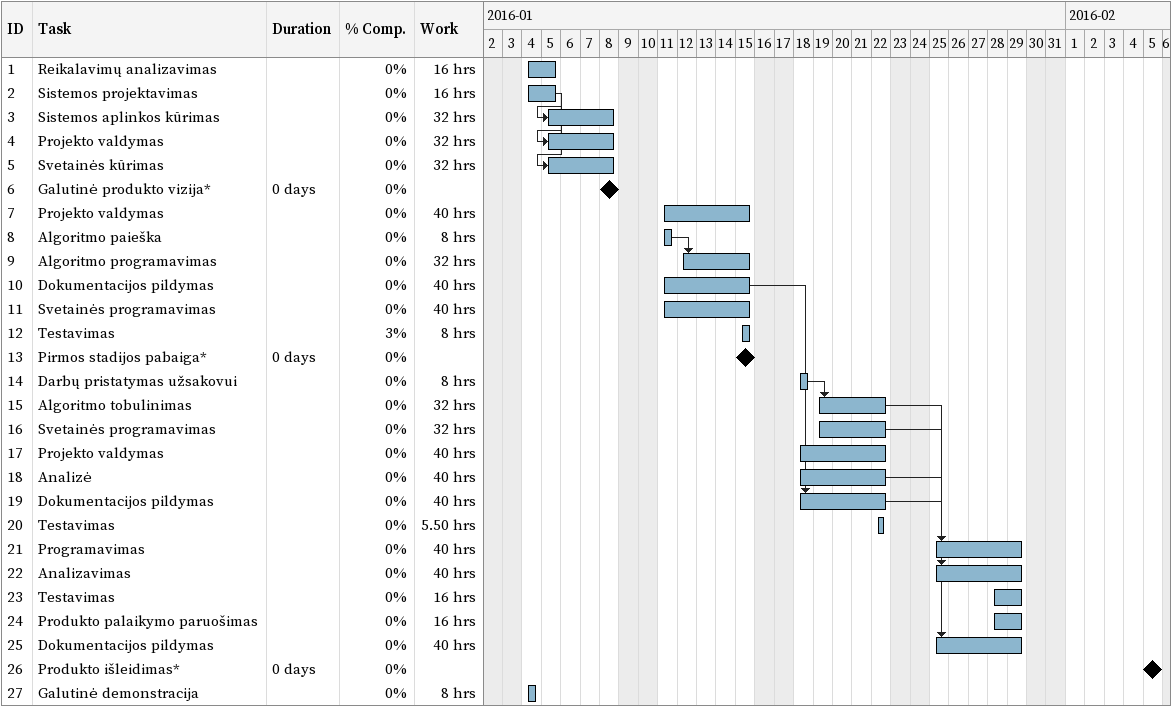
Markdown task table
| ID | Task | Duration | Start | Finish | Predecessors | % complete | Work (h) |
|---|---|---|---|---|---|---|---|
| 1 | Reikalavimų analizavimas |  | 2016-01-04 | 2016-01-05 |  | 0 | 16 |
| 2 | Sistemos projektavimas |  | 2016-01-04 | 2016-01-05 |  | 0 | 16 |
| 3 | Sistemos aplinkos kūrimas |  | 2016-01-05 | 2016-01-08 | 2 | 0 | 32 |
| 4 | Projekto valdymas |  | 2016-01-05 | 2016-01-08 | 2 | 0 | 32 |
| 5 | Svetainės kūrimas |  | 2016-01-05 | 2016-01-08 | 2 | 0 | 32 |
| 6 | Galutinė produkto vizija* | 0d | 2016-01-08 | 2016-01-08 |  | 0 |  |
| 7 | Projekto valdymas |  | 2016-01-11 | 2016-01-15 |  | 0 | 40 |
| 8 | Algoritmo paieška |  | 2016-01-11 | 2016-01-11 |  | 0 | 8 |
| 9 | Algoritmo programavimas |  | 2016-01-12 | 2016-01-15 | 8 | 0 | 32 |
| 10 | Dokumentacijos pildymas |  | 2016-01-11 | 2016-01-15 |  | 0 | 40 |
| 11 | Svetainės programavimas |  | 2016-01-11 | 2016-01-15 |  | 0 | 40 |
| 12 | Testavimas |  | 2016-01-15 | 2016-01-15 |  | 3 | 8 |
| 13 | Pirmos stadijos pabaiga* | 0d | 2016-01-15 | 2016-01-15 |  | 0 |  |
| 14 | Darbų pristatymas užsakovui |  | 2016-01-18 | 2016-01-18 |  | 0 | 8 |
| 15 | Algoritmo tobulinimas |  | 2016-01-19 | 2016-01-22 | 14 | 0 | 32 |
| 16 | Svetainės programavimas |  | 2016-01-19 | 2016-01-22 |  | 0 | 32 |
| 17 | Projekto valdymas |  | 2016-01-18 | 2016-01-22 |  | 0 | 40 |
| 18 | Analizė |  | 2016-01-18 | 2016-01-22 |  | 0 | 40 |
| 19 | Dokumentacijos pildymas |  | 2016-01-18 | 2016-01-22 | 10 | 0 | 40 |
| 20 | Testavimas |  | 2016-01-22 | 2016-01-22 |  | 0 | 5.50 |
| 21 | Programavimas |  | 2016-01-25 | 2016-01-29 | 15, 16 | 0 | 40 |
| 22 | Analizavimas |  | 2016-01-25 | 2016-01-29 | 18 | 0 | 40 |
| 23 | Testavimas |  | 2016-01-28 | 2016-01-29 |  | 0 | 16 |
| 24 | Produkto palaikymo paruošimas |  | 2016-01-28 | 2016-01-29 |  | 0 | 16 |
| 25 | Dokumentacijos pildymas |  | 2016-01-25 | 2016-01-29 | 19 | 0 | 40 |
| 26 | Produkto išleidimas* | 0d | 2016-02-05 | 2016-02-05 |  | 0 |  |
| 27 | Galutinė demonstracija |  | 2016-01-04 | 2016-01-04 |  | 0 | 8 |
